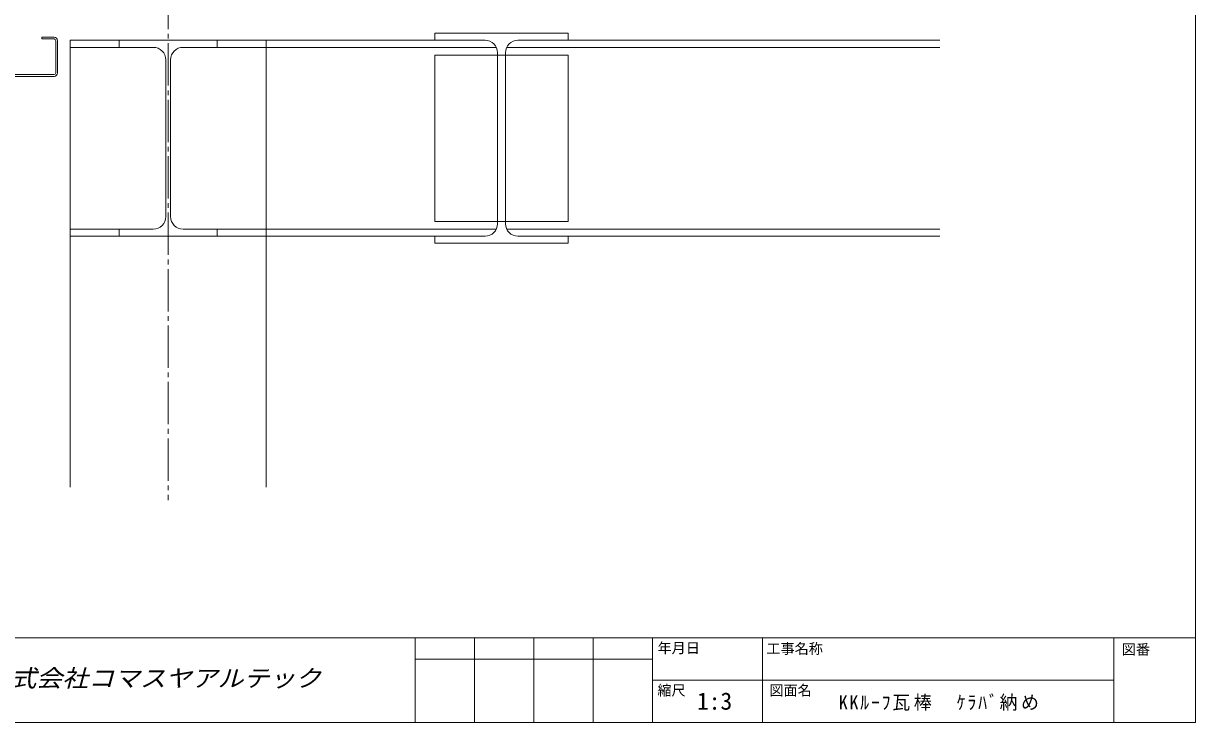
# Model space of a CAD drawing. Units: millimetres, scale not verified. Extents: x -567 to 1804, y -1263 to 401.
# Drawn here: x 1056 to 1804, y -401 to 45 of the extents above; entities that cross this region are included whole.
import ezdxf
from ezdxf.enums import TextEntityAlignment as Align

# ---------------------------------------------------------------- set-up
doc = ezdxf.new("R2010")
doc.units = ezdxf.units.MM
doc.header["$LTSCALE"] = 3
doc.linetypes.add('CHAIN2', pattern=[12, 9, -1, 1, -1])
doc.layers.add('0-0_0', color=7, linetype='Continuous', lineweight=18)
doc.styles.add('HG丸ｺﾞｼｯｸM-PRO', font='')
doc.styles.add('ＭＳ ゴシック', font='')
doc.styles.get('HG丸ｺﾞｼｯｸM-PRO').set_extended_font_data('HG丸ｺﾞｼｯｸM-PRO')
doc.styles.get('ＭＳ ゴシック').set_extended_font_data('MS Gothic')

msp = doc.modelspace()

# ---------------------------------------------------------------- linework, layer by layer
at = {"layer": '0-0_0', "color": 4, "linetype": 'CHAIN2'}
msp.add_line((1148.682, 320.328), (1148.682, -259.028), dxfattribs=at)
at = {"layer": '0-0_0'}
for p, q in [((1318.682, 38.767), (1403.682, 38.767)), ((1318.682, 38.767), (1318.682, 34.267)), ((1403.682, 38.767), (1403.682, 34.267)), ((1068.157, 35.117), (1068.157, 36.267)), ((1075.907, 36.267), (1068.157, 36.267)), ((1075.907, 35.117), (1068.157, 35.117)), ((1077.007, 13.517), (1077.007, 34.017)), ((1078.157, 13.517), (1078.157, 34.017)), ((1086.182, 34.267), (1086.182, -250.715)), ((1086.182, 34.267), (1211.182, 34.267)), ((1117.432, 34.267), (1117.432, 29.767)), ((1179.932, 29.767), (1179.932, 34.267)), ((1211.182, 34.267), (1211.182, -250.715)), ((1350.682, 34.267), (1211.182, 34.267)), ((1371.682, 34.267), (1403.682, 34.267)), ((1371.682, 34.267), (1640.698, 34.267)), ((1139.182, 29.767), (1086.182, 29.767)), ((1117.432, 29.767), (1139.182, 29.767)), ((1158.182, 29.767), (1211.182, 29.767)), ((1211.182, 29.767), (1357.876, 29.767)), ((1318.682, 24.767), (1318.682, -81.233)), ((1318.682, 24.767), (1403.682, 24.767)), ((1358.682, 26.267), (1358.682, -82.733)), ((1363.682, 26.267), (1363.682, -82.733)), ((1364.489, 29.767), (1640.698, 29.767)), ((1403.682, 24.767), (1403.682, -81.233)), ((1147.182, -78.233), (1147.182, 21.767)), ((1150.182, -78.233), (1150.182, 21.767)), ((1030.407, 12.417), (1075.907, 12.417)), ((1030.407, 11.267), (1075.907, 11.267)), ((1318.682, -81.233), (1403.682, -81.233)), ((1139.182, -86.233), (1086.182, -86.233)), ((1117.432, -86.233), (1117.432, -90.733)), ((1158.182, -86.233), (1211.182, -86.233)), ((1158.182, -86.233), (1179.932, -86.233)), ((1179.932, -86.233), (1179.932, -90.733)), ((1211.182, -86.233), (1357.876, -86.233)), ((1364.489, -86.233), (1640.698, -86.233)), ((1086.182, -90.733), (1211.182, -90.733)), ((1211.182, -90.733), (1350.682, -90.733)), ((1318.682, -95.233), (1318.682, -90.733)), ((1350.682, -90.733), (1318.682, -90.733)), ((1318.682, -95.233), (1403.682, -95.233)), ((1371.682, -90.733), (1640.698, -90.733)), ((1403.682, -95.233), (1403.682, -90.733)), ((669.669, -346.95), (1803.669, -346.95)), ((1306.194, -346.95), (1306.194, -400.95)), ((1343.994, -346.95), (1343.994, -400.95)), ((1381.794, -346.95), (1381.794, -400.95)), ((1419.594, -346.95), (1419.594, -400.95)), ((1457.394, -346.95), (1457.394, -400.95)), ((1527.594, -346.95), (1527.594, -400.95)), ((1751.526, -346.95), (1751.526, -400.95)), ((1457.394, -360.45), (1306.194, -360.45)), ((1751.526, -373.95), (1457.394, -373.95))]:
    msp.add_line(p, q, dxfattribs=at)
msp.add_lwpolyline([(669.669, 400.95), (1803.669, 400.95), (1803.669, -400.95), (669.669, -400.95)], close=True, dxfattribs=at)
for centre, radius, start, end in [((1075.907, 34.017), 2.25, 0, 90), ((1075.907, 34.017), 1.1, 0, 90), ((1350.682, 26.267), 8, 0, 90), ((1371.682, 26.267), 8, 90, 180), ((1139.182, 21.767), 8, 0, 90), ((1158.182, 21.767), 8, 90, 180), ((1075.907, 13.517), 1.1, 270, 0), ((1075.907, 13.517), 2.25, 270, 0), ((1139.182, -78.233), 8, 270, 0), ((1158.182, -78.233), 8, 180, 270), ((1350.682, -82.733), 8, 270, 0), ((1371.682, -82.733), 8, 180, 270)]:
    msp.add_arc(centre, radius, start, end, dxfattribs=at)

# ---------------------------------------------------------------- texts
at = {"layer": '0-0_0', "style": 'ＭＳ ゴシック'}
for s, height, p in [('年月日', 6.598, (1460.669, -358.65)), ('工事名称', 6.598, (1530.069, -359.05)), ('図番', 6.598, (1756.669, -359.55)), ('縮尺', 6.598, (1460.569, -385.65)), ('図面名', 6.598, (1531.969, -385.65)), ('1:3', 11, (1485.819, -396.05))]:
    msp.add_text(s, height=height, dxfattribs=at).set_placement(p, align=Align.BOTTOM_LEFT)
at = {"layer": '0-0_0', "color": 3, "style": 'HG丸ｺﾞｼｯｸM-PRO', "oblique": 15, "width": 1.1}
msp.add_text('株式会社コマスヤアルテック', height=11, dxfattribs=at).set_placement((1031.661, -381.45), align=Align.BOTTOM_LEFT)
at = {"layer": '0-0_0', "insert": (1576.185, -393.45), "char_height": 8.798, "attachment_point": 7, "style": 'ＭＳ ゴシック'}
msp.add_mtext('\\T1.2;\\W0.95;KKﾙｰﾌ瓦棒\u3000ｹﾗﾊﾞ納め', dxfattribs=at)

doc.saveas('drawing.dxf')
